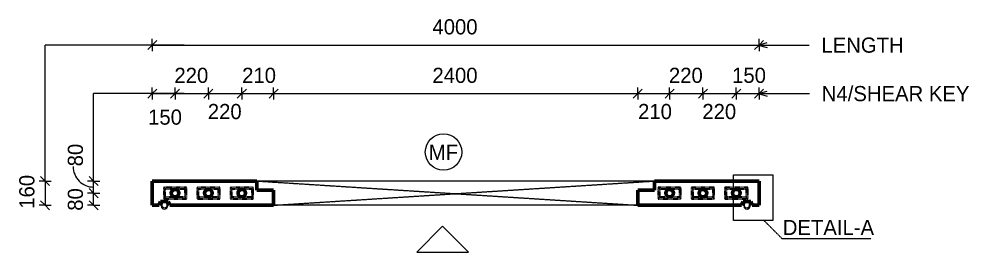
# Model space of a CAD drawing. Header units: millimetres. Extents: x 76163 to 106717, y 1600 to 80057.
# Drawn here: x 84753 to 91016, y 77765 to 79302 of the extents above; entities that cross this region are included whole.
import ezdxf

# ---------------------------------------------------------------- set-up
doc = ezdxf.new("R2010")
doc.units = ezdxf.units.MM
doc.linetypes.add('Dash', pattern=[6.36, 3.18, -3.18])
doc.linetypes.add('Overhead', pattern=[3.97, 2.38, -1.59])
for name, color, linetype, lineweight in [('A-ANNO-DIMS', 211, 'Continuous', 9), ('A-ANNO-DIMS-40', 211, 'Continuous', 9), ('A-DETL-MBND', 5, 'Continuous', 18), ('A-FLOR-OVHD', 1, 'Overhead', 18), ('A-GENM', 13, 'Continuous', 18), ('A-WALL', 113, 'Continuous', 25), ('A-WALL-HDLN', 110, 'Dash', 25), ('G-ANNO-TEXT', 231, 'Continuous', 9)]:
    doc.layers.add(name, color=color, linetype=linetype, lineweight=lineweight)
doc.styles.add('Nirmala UI Semilight', font='NirmalaS.ttf', dxfattribs={"height": 100})
doc.dimstyles.new('Diagonal_-_2_5mm_NI_UI', dxfattribs={"dimscale": 304.8, "dimtxt": 104.736395, "dimasz": 0.19685, "dimexe": 0.131234, "dimexo": 0.0625, "dimgap": 0.131234, "dimtad": 1, "dimdec": 4, "dimzin": 0, "dimdsep": 46, "dimtxsty": 'Nirmala UI Semilight', "dimblk1": 'OBLIQUE', "dimblk2": 'OBLIQUE', "dimsah": 1, "dimcen": 0.09, "dimazin": 0, "dimtfac": 1, "dimtdec": 4, "dimtix": 1, "dimtmove": 0, "dimatfit": 3, "dimfxl": 0.131234, "dimfxlon": 1, "dimtvp": 1, "dimtolj": 1, "dimtzin": 0, "dimarcsym": 2})
doc.dimstyles.new('Diagonal_-_2_5mm_NI_UI_1', dxfattribs={"dimscale": 304.8, "dimtxt": 104.736395, "dimasz": 0.19685, "dimexe": 0.131234, "dimexo": 0.0625, "dimgap": 0.131234, "dimtad": 1, "dimdec": 4, "dimzin": 0, "dimdsep": 46, "dimtxsty": 'Nirmala UI Semilight', "dimblk1": 'OBLIQUE', "dimblk2": 'OBLIQUE', "dimsah": 1, "dimcen": 0.09, "dimazin": 0, "dimtfac": 1, "dimtdec": 4, "dimtix": 1, "dimtmove": 1, "dimatfit": 3, "dimfxl": 0.131234, "dimfxlon": 1, "dimtvp": 1, "dimtolj": 1, "dimtzin": 0, "dimarcsym": 2})
doc.dimstyles.new('Diagonal_-_2_5mm_NI_UI_2', dxfattribs={"dimscale": 304.8, "dimtxt": 104.736395, "dimasz": 0.19685, "dimexe": 0.131234, "dimexo": 0.0625, "dimgap": 0.131234, "dimtad": 1, "dimdec": 4, "dimzin": 0, "dimdsep": 46, "dimtxsty": 'Nirmala UI Semilight', "dimblk1": 'OBLIQUE', "dimblk2": 'OBLIQUE', "dimsah": 1, "dimcen": 0.09, "dimazin": 0, "dimtfac": 1, "dimtdec": 4, "dimtix": 1, "dimtmove": 2, "dimatfit": 3, "dimfxl": 0.131234, "dimfxlon": 1, "dimtvp": 1, "dimtolj": 1, "dimtzin": 0, "dimarcsym": 2})

# ---------------------------------------------------------------- blocks, each defined once
blk = doc.blocks.new('loopbox down bent - Wire Loop-600440-Elevation Top')
at = {"layer": 'A-GENM'}
for p, q in [((-30387.9, 78098), (-30391.7, 78072)), ((-30390.2, 78097.2), (-30388.6, 78097.2)), ((-30388.6, 78097.2), (-30388.6, 78098)), ((-30385.7, 78071.1), (-30381.8, 78097.5)), ((-30384.1, 78097.8), (-30385.6, 78098)), ((-30383.3, 78097.7), (-30384.1, 78097.8)), ((-30382.7, 78097.6), (-30383.3, 78097.7)), ((-30381.8, 78097.5), (-30382.7, 78097.6)), ((-30381.8, 78097.5), (-30381.8, 78098)), ((-30359, 78098), (-30359, 78097.5)), ((-30359, 78097.5), (-30355.1, 78071.1)), ((-30349.1, 78072), (-30352.9, 78098)), ((-30352.2, 78098), (-30352.2, 78097.2)), ((-30352.2, 78097.2), (-30350.6, 78097.2)), ((-30350.2, 78047.2), (-30350.2, 78048))]:
    blk.add_line(p, q, dxfattribs=at)
at = {"layer": 'A-GENM', "flags": 128}
for points in [[(-30391.7, 78072), (-30389.6, 78059), (-30380.3, 78049.7), (-30367.3, 78047.5), (-30355.5, 78053.2), (-30349.2, 78064.8), (-30349.1, 78072)], [(-30355.1, 78071.1), (-30357.5, 78060.3), (-30366.5, 78053.9), (-30377.5, 78055.1), (-30384.9, 78063.4), (-30385.7, 78071.1)]]:
    blk.add_lwpolyline(points, dxfattribs=at)
at = {"layer": 'A-GENM'}
for centre, start, end in [((-30390.2, 78098.4), 202.2055, 270), ((-30350.6, 78098.4), 270, 337.79451)]:
    blk.add_arc(centre, 1.2, start, end, dxfattribs=at)
blk = doc.blocks.new('loopbox down bent - Wire Loop-V8-Elevation Top')
at = {"layer": 'A-GENM'}
for p, q in [((-26547.9, 78098), (-26551.7, 78072)), ((-26550.2, 78097.2), (-26548.6, 78097.2)), ((-26548.6, 78097.2), (-26548.6, 78098)), ((-26545.7, 78071.1), (-26541.8, 78097.5)), ((-26541.8, 78097.5), (-26541.7, 78098)), ((-26519, 78098), (-26519, 78097.5)), ((-26518.1, 78097.6), (-26519, 78097.5)), ((-26519, 78097.5), (-26515.1, 78071.1)), ((-26517.5, 78097.7), (-26518.1, 78097.6)), ((-26516.7, 78097.8), (-26517.5, 78097.7)), ((-26515.2, 78098), (-26516.7, 78097.8)), ((-26509.1, 78072), (-26512.9, 78098)), ((-26512.2, 78098), (-26512.2, 78097.2)), ((-26512.2, 78097.2), (-26510.6, 78097.2)), ((-26550.6, 78047.2), (-26550.6, 78048))]:
    blk.add_line(p, q, dxfattribs=at)
at = {"layer": 'A-GENM', "flags": 128}
for points in [[(-26551.7, 78072), (-26549.6, 78059), (-26540.3, 78049.7), (-26527.3, 78047.5), (-26515.5, 78053.2), (-26509.2, 78064.8), (-26509.1, 78072)], [(-26515.1, 78071.1), (-26517.5, 78060.3), (-26526.5, 78053.9), (-26537.5, 78055.1), (-26544.9, 78063.4), (-26545.7, 78071.1)]]:
    blk.add_lwpolyline(points, dxfattribs=at)
at = {"layer": 'A-GENM'}
for centre, start, end in [((-26550.2, 78098.4), 202.20549, 270), ((-26510.6, 78098.4), 270, 337.7945)]:
    blk.add_arc(centre, 1.2, start, end, dxfattribs=at)
blk = doc.blocks.new('DIMBLOCK17-Elevation Top')
at = {"layer": 'A-ANNO-DIMS-40'}
for p, q in [((85631.9, 79129.6), (85631.9, 79169.6)), ((89631.9, 79129.6), (89631.9, 79169.6)), ((85631.9, 79129.6), (85601.9, 79099.6)), ((85631.9, 79129.6), (85661.9, 79159.6)), ((85631.9, 79129.6), (89631.9, 79129.6)), ((85631.9, 79129.6), (85631.9, 79089.6)), ((89631.9, 79129.6), (89601.9, 79099.6)), ((89631.9, 79129.6), (89661.9, 79159.6)), ((89631.9, 79129.6), (89631.9, 79089.6))]:
    blk.add_line(p, q, dxfattribs=at)
at = {"layer": 'A-ANNO-DIMS-40', "color": 0, "insert": (87478.6, 79300), "char_height": 100, "width": 367.91, "attachment_point": 1, "line_spacing_factor": 1.142579, "style": 'Nirmala UI Semilight'}
blk.add_mtext('4000', dxfattribs=at)
blk = doc.blocks.new('_Oblique')
at = {"color": 0, "linetype": 'ByBlock', "lineweight": -2}
blk.add_line((-0.5, -0.5), (0.5, 0.5), dxfattribs=at)
blk = doc.blocks.new('DIMBLOCK18-Elevation Top')
at = {"layer": 'A-ANNO-DIMS-40'}
for p, q in [((84925, 78233), (84885, 78233)), ((84925, 78233), (84895, 78263)), ((84925, 78233), (84925, 78073)), ((84925, 78233), (84955, 78203)), ((84925, 78233), (84965, 78233)), ((84925, 78073), (84895, 78103)), ((84925, 78073), (84885, 78073)), ((84925, 78073), (84955, 78043)), ((84925, 78073), (84965, 78073))]:
    blk.add_line(p, q, dxfattribs=at)
at = {"layer": 'A-ANNO-DIMS-40', "color": 0, "insert": (84754.6, 78050.2), "char_height": 100, "width": 246.797, "attachment_point": 1, "rotation": 90, "line_spacing_factor": 1.142579, "style": 'Nirmala UI Semilight'}
blk.add_mtext('160', dxfattribs=at)
blk = doc.blocks.new('DIMBLOCK19-Elevation Top')
at = {"layer": 'A-ANNO-DIMS-40'}
for p, q in [((85631.9, 78809.6), (85631.9, 78849.6)), ((85781.9, 78809.6), (85781.9, 78849.6)), ((85631.9, 78809.6), (85601.9, 78779.6)), ((85631.9, 78809.6), (85661.9, 78839.6)), ((85631.9, 78809.6), (85781.9, 78809.6)), ((85631.9, 78809.6), (85631.9, 78769.6)), ((85781.9, 78809.6), (85751.9, 78779.6)), ((85781.9, 78809.6), (85811.9, 78839.6)), ((85781.9, 78809.6), (85781.9, 78769.6))]:
    blk.add_line(p, q, dxfattribs=at)
at = {"layer": 'A-ANNO-DIMS-40', "color": 0, "insert": (85604.1, 78704.5), "char_height": 100, "width": 246.797, "attachment_point": 1, "line_spacing_factor": 1.142579, "style": 'Nirmala UI Semilight'}
blk.add_mtext('150', dxfattribs=at)
blk = doc.blocks.new('DIMBLOCK20-Elevation Top')
at = {"layer": 'A-ANNO-DIMS-40'}
for p, q in [((85781.9, 78809.6), (85781.9, 78849.6)), ((86001.9, 78809.6), (86001.9, 78849.6)), ((85781.9, 78809.6), (85751.9, 78779.6)), ((85781.9, 78809.6), (85811.9, 78839.6)), ((85781.9, 78809.6), (86001.9, 78809.6)), ((85781.9, 78809.6), (85781.9, 78769.6)), ((86001.9, 78809.6), (85971.9, 78779.6)), ((86001.9, 78809.6), (86031.9, 78839.6)), ((86001.9, 78809.6), (86001.9, 78769.6))]:
    blk.add_line(p, q, dxfattribs=at)
at = {"layer": 'A-ANNO-DIMS-40', "color": 0, "insert": (85777.7, 78980), "char_height": 100, "width": 274.219, "attachment_point": 1, "line_spacing_factor": 1.142579, "style": 'Nirmala UI Semilight'}
blk.add_mtext('220', dxfattribs=at)
blk = doc.blocks.new('DIMBLOCK21-Elevation Top')
at = {"layer": 'A-ANNO-DIMS-40'}
for p, q in [((86001.9, 78809.6), (86001.9, 78849.6)), ((86221.9, 78809.6), (86221.9, 78849.6)), ((86001.9, 78809.6), (85971.9, 78779.6)), ((86001.9, 78809.6), (86031.9, 78839.6)), ((86001.9, 78809.6), (86221.9, 78809.6)), ((86001.9, 78809.6), (86001.9, 78769.6)), ((86221.9, 78809.6), (86191.9, 78779.6)), ((86221.9, 78809.6), (86251.9, 78839.6)), ((86221.9, 78809.6), (86221.9, 78769.6))]:
    blk.add_line(p, q, dxfattribs=at)
at = {"layer": 'A-ANNO-DIMS-40', "color": 0, "insert": (85997.7, 78741.3), "char_height": 100, "width": 274.219, "attachment_point": 1, "line_spacing_factor": 1.142579, "style": 'Nirmala UI Semilight'}
blk.add_mtext('220', dxfattribs=at)
blk = doc.blocks.new('DIMBLOCK22-Elevation Top')
at = {"layer": 'A-ANNO-DIMS-40'}
for p, q in [((86221.9, 78809.6), (86221.9, 78849.6)), ((86431.9, 78809.6), (86431.9, 78849.6)), ((86221.9, 78809.6), (86191.9, 78779.6)), ((86221.9, 78809.6), (86251.9, 78839.6)), ((86221.9, 78809.6), (86431.9, 78809.6)), ((86221.9, 78809.6), (86221.9, 78769.6)), ((86431.9, 78809.6), (86401.9, 78779.6)), ((86431.9, 78809.6), (86461.9, 78839.6)), ((86431.9, 78809.6), (86431.9, 78769.6))]:
    blk.add_line(p, q, dxfattribs=at)
at = {"layer": 'A-ANNO-DIMS-40', "color": 0, "insert": (86224.1, 78980), "char_height": 100, "width": 246.797, "attachment_point": 1, "line_spacing_factor": 1.142579, "style": 'Nirmala UI Semilight'}
blk.add_mtext('210', dxfattribs=at)
blk = doc.blocks.new('DIMBLOCK23-Elevation Top')
at = {"layer": 'A-ANNO-DIMS-40'}
for p, q in [((86431.9, 78809.6), (86431.9, 78849.6)), ((88831.9, 78809.6), (88831.9, 78849.6)), ((86431.9, 78809.6), (86401.9, 78779.6)), ((86431.9, 78809.6), (86461.9, 78839.6)), ((86431.9, 78809.6), (88831.9, 78809.6)), ((86431.9, 78809.6), (86431.9, 78769.6)), ((88831.9, 78809.6), (88801.9, 78779.6)), ((88831.9, 78809.6), (88861.9, 78839.6)), ((88831.9, 78809.6), (88831.9, 78769.6))]:
    blk.add_line(p, q, dxfattribs=at)
at = {"layer": 'A-ANNO-DIMS-40', "color": 0, "insert": (87478.6, 78980), "char_height": 100, "width": 367.91, "attachment_point": 1, "line_spacing_factor": 1.142579, "style": 'Nirmala UI Semilight'}
blk.add_mtext('2400', dxfattribs=at)
blk = doc.blocks.new('DIMBLOCK24-Elevation Top')
at = {"layer": 'A-ANNO-DIMS-40'}
for p, q in [((88831.9, 78809.6), (88831.9, 78849.6)), ((89041.9, 78809.6), (89041.9, 78849.6)), ((88831.9, 78809.6), (88801.9, 78779.6)), ((88831.9, 78809.6), (88861.9, 78839.6)), ((88831.9, 78809.6), (89041.9, 78809.6)), ((88831.9, 78809.6), (88831.9, 78769.6)), ((89041.9, 78809.6), (89011.9, 78779.6)), ((89041.9, 78809.6), (89071.9, 78839.6)), ((89041.9, 78809.6), (89041.9, 78769.6))]:
    blk.add_line(p, q, dxfattribs=at)
at = {"layer": 'A-ANNO-DIMS-40', "color": 0, "insert": (88834.1, 78741.3), "char_height": 100, "width": 246.797, "attachment_point": 1, "line_spacing_factor": 1.142579, "style": 'Nirmala UI Semilight'}
blk.add_mtext('210', dxfattribs=at)
blk = doc.blocks.new('DIMBLOCK25-Elevation Top')
at = {"layer": 'A-ANNO-DIMS-40'}
for p, q in [((89041.9, 78809.6), (89041.9, 78849.6)), ((89261.9, 78809.6), (89261.9, 78849.6)), ((89041.9, 78809.6), (89011.9, 78779.6)), ((89041.9, 78809.6), (89071.9, 78839.6)), ((89041.9, 78809.6), (89261.9, 78809.6)), ((89041.9, 78809.6), (89041.9, 78769.6)), ((89261.9, 78809.6), (89231.9, 78779.6)), ((89261.9, 78809.6), (89291.9, 78839.6)), ((89261.9, 78809.6), (89261.9, 78769.6))]:
    blk.add_line(p, q, dxfattribs=at)
at = {"layer": 'A-ANNO-DIMS-40', "color": 0, "insert": (89037.7, 78980), "char_height": 100, "width": 274.219, "attachment_point": 1, "line_spacing_factor": 1.142579, "style": 'Nirmala UI Semilight'}
blk.add_mtext('220', dxfattribs=at)
blk = doc.blocks.new('DIMBLOCK26-Elevation Top')
at = {"layer": 'A-ANNO-DIMS-40'}
for p, q in [((89261.9, 78809.6), (89261.9, 78849.6)), ((89481.9, 78809.6), (89481.9, 78849.6)), ((89261.9, 78809.6), (89231.9, 78779.6)), ((89261.9, 78809.6), (89291.9, 78839.6)), ((89261.9, 78809.6), (89481.9, 78809.6)), ((89261.9, 78809.6), (89261.9, 78769.6)), ((89481.9, 78809.6), (89451.9, 78779.6)), ((89481.9, 78809.6), (89511.9, 78839.6)), ((89481.9, 78809.6), (89481.9, 78769.6))]:
    blk.add_line(p, q, dxfattribs=at)
at = {"layer": 'A-ANNO-DIMS-40', "color": 0, "insert": (89257.7, 78741.3), "char_height": 100, "width": 274.219, "attachment_point": 1, "line_spacing_factor": 1.142579, "style": 'Nirmala UI Semilight'}
blk.add_mtext('220', dxfattribs=at)
blk = doc.blocks.new('DIMBLOCK27-Elevation Top')
at = {"layer": 'A-ANNO-DIMS-40'}
for p, q in [((89481.9, 78809.6), (89481.9, 78849.6)), ((89631.9, 78809.6), (89631.9, 78849.6)), ((89481.9, 78809.6), (89451.9, 78779.6)), ((89481.9, 78809.6), (89511.9, 78839.6)), ((89481.9, 78809.6), (89631.9, 78809.6)), ((89481.9, 78809.6), (89481.9, 78769.6)), ((89631.9, 78809.6), (89601.9, 78779.6)), ((89631.9, 78809.6), (89661.9, 78839.6)), ((89631.9, 78809.6), (89631.9, 78769.6))]:
    blk.add_line(p, q, dxfattribs=at)
at = {"layer": 'A-ANNO-DIMS-40', "color": 0, "insert": (89454.1, 78980), "char_height": 100, "width": 246.797, "attachment_point": 1, "line_spacing_factor": 1.142579, "style": 'Nirmala UI Semilight'}
blk.add_mtext('150', dxfattribs=at)
blk = doc.blocks.new('DIMBLOCK28-Elevation Top')
at = {"layer": 'A-ANNO-DIMS-40'}
for p, q in [((85245, 78153), (85215, 78183)), ((85245, 78153), (85205, 78153)), ((85245, 78073), (85215, 78103)), ((85245, 78073), (85245, 78153)), ((85245, 78153), (85275, 78123)), ((85245, 78153), (85285, 78153)), ((85245, 78073), (85205, 78073)), ((85245, 78073), (85275, 78043)), ((85245, 78073), (85285, 78073))]:
    blk.add_line(p, q, dxfattribs=at)
at = {"layer": 'A-ANNO-DIMS-40', "color": 0, "insert": (85074.6, 78036.9), "char_height": 100, "width": 182.813, "attachment_point": 1, "rotation": 90, "line_spacing_factor": 1.142579, "style": 'Nirmala UI Semilight'}
blk.add_mtext('80', dxfattribs=at)
blk = doc.blocks.new('DIMBLOCK29-Elevation Top')
at = {"layer": 'A-ANNO-DIMS-40'}
for p, q in [((85245, 78233), (85205, 78233)), ((85245, 78233), (85215, 78263)), ((85245, 78153), (85245, 78233)), ((85245, 78233), (85275, 78203)), ((85245, 78233), (85285, 78233)), ((85245, 78153), (85215, 78183)), ((85245, 78153), (85205, 78153)), ((85245, 78153), (85275, 78123)), ((85245, 78153), (85285, 78153))]:
    blk.add_line(p, q, dxfattribs=at)
blk.add_ellipse((85245, 78329.8), major_axis=(0, 136.8), ratio=0.988451, start_param=1.570796, end_param=3.141593, dxfattribs=at)
at = {"layer": 'A-ANNO-DIMS-40', "color": 0, "insert": (85074.6, 78329.8), "char_height": 100, "width": 182.813, "attachment_point": 1, "rotation": 90, "line_spacing_factor": 1.142579, "style": 'Nirmala UI Semilight'}
blk.add_mtext('80', dxfattribs=at)

msp = doc.modelspace()

# ---------------------------------------------------------------- linework, layer by layer
at = {"layer": 'A-DETL-MBND'}
for p, q in [((84925.0398, 78233.04259), (84925.0398, 79129.57152)), ((85841.915, 79129.57152), (84925.0398, 79129.57152)), ((85245.0398, 78233.04259), (85245.0398, 78809.57152)), ((85841.915, 78809.57152), (85245.0398, 78809.57152)), ((87545.83538, 77934.51371), (87376.12976, 77764.80808)), ((87715.54101, 77764.80808), (87545.83538, 77934.51371)), ((87376.12976, 77764.80808), (87715.54101, 77764.80808))]:
    msp.add_line(p, q, dxfattribs=at)
msp.add_circle((87551.61073, 78423.89907), 120, dxfattribs=at)
at = {"layer": 'A-FLOR-OVHD'}
for p, q in [((88941.915, 78233.04259), (86321.915, 78233.04259)), ((86321.915, 78233.04259), (88831.915, 78073.04259)), ((86431.915, 78073.04259), (88941.915, 78233.04259)), ((89462.88624, 78273.57219), (89722.88624, 78273.57219)), ((89462.88624, 77973.57219), (89462.88624, 78273.57219)), ((89722.88624, 78273.57219), (89722.88624, 77973.57219)), ((88831.915, 78073.04259), (86431.915, 78073.04259)), ((89722.88624, 77973.57219), (89462.88624, 77973.57219)), ((89662.88624, 77973.57219), (89782.88624, 77853.57219)), ((89782.88624, 77853.57219), (90370.73234, 77853.57219))]:
    msp.add_line(p, q, dxfattribs=at)
at = {"layer": 'A-WALL', "lineweight": 50}
for p, q in [((86321.915, 78233.04259), (85631.915, 78233.04259)), ((85631.915, 78233.04259), (85631.915, 78073.04259)), ((86321.915, 78173.04259), (86321.915, 78233.04259)), ((89631.915, 78233.04259), (88941.915, 78233.04259)), ((88941.915, 78233.04259), (88941.915, 78173.04259)), ((89631.915, 78073.04259), (89631.915, 78233.04259)), ((86431.915, 78173.04259), (86321.915, 78173.04259)), ((86431.915, 78073.04259), (86431.915, 78173.04259)), ((88941.915, 78173.04259), (88831.915, 78173.04259)), ((88831.915, 78173.04259), (88831.915, 78073.04259)), ((85676.915, 78073.04259), (85686.915, 78098.04259)), ((85686.915, 78098.04259), (85736.915, 78098.04259)), ((85736.915, 78098.04259), (85746.915, 78073.04259)), ((89516.915, 78073.04259), (89526.915, 78098.04259)), ((89526.915, 78098.04259), (89576.915, 78098.04259)), ((89576.915, 78098.04259), (89586.915, 78073.04259)), ((85631.915, 78073.04259), (85676.915, 78073.04259)), ((85746.915, 78073.04259), (86431.915, 78073.04259)), ((88831.915, 78073.04259), (89516.915, 78073.04259)), ((89586.915, 78073.04259), (89631.915, 78073.04259))]:
    msp.add_line(p, q, dxfattribs=at)
for centre, start, end in [((85781.915, 78153.04259), 90, 270), ((85781.915, 78153.04259), 270, 90), ((86001.915, 78153.04259), 90, 270), ((86001.915, 78153.04259), 270, 90), ((86221.915, 78153.04259), 90, 270), ((86221.915, 78153.04259), 270, 90), ((89041.915, 78153.04259), 90, 270), ((89041.915, 78153.04259), 270, 90), ((89261.915, 78153.04259), 90, 270), ((89261.915, 78153.04259), 270, 90), ((89481.915, 78153.04259), 90, 270), ((89481.915, 78153.04259), 270, 90)]:
    msp.add_arc(centre, 25, start, end, dxfattribs=at)
at = {"layer": 'A-WALL-HDLN'}
for p, q in [((85856.915, 78190.54259), (85706.915, 78190.54259)), ((85706.915, 78190.54259), (85706.915, 78115.54259)), ((85716.915, 78180.54259), (85706.915, 78190.54259)), ((85716.915, 78180.54259), (85846.915, 78180.54259)), ((85716.915, 78125.54259), (85716.915, 78180.54259)), ((85856.915, 78190.54259), (85846.915, 78180.54259)), ((85846.915, 78180.54259), (85846.915, 78125.54259)), ((85856.915, 78115.54259), (85856.915, 78190.54259)), ((86076.915, 78190.54259), (85926.915, 78190.54259)), ((85926.915, 78190.54259), (85926.915, 78115.54259)), ((85936.915, 78180.54259), (85926.915, 78190.54259)), ((85936.915, 78180.54259), (86066.915, 78180.54259)), ((85936.915, 78125.54259), (85936.915, 78180.54259)), ((86076.915, 78190.54259), (86066.915, 78180.54259)), ((86066.915, 78180.54259), (86066.915, 78125.54259)), ((86076.915, 78115.54259), (86076.915, 78190.54259)), ((86296.915, 78190.54259), (86146.915, 78190.54259)), ((86146.915, 78190.54259), (86146.915, 78115.54259)), ((86156.915, 78180.54259), (86146.915, 78190.54259)), ((86156.915, 78180.54259), (86286.915, 78180.54259)), ((86156.915, 78125.54259), (86156.915, 78180.54259)), ((86296.915, 78190.54259), (86286.915, 78180.54259)), ((86286.915, 78180.54259), (86286.915, 78125.54259)), ((86296.915, 78115.54259), (86296.915, 78190.54259)), ((89116.915, 78190.54259), (88966.915, 78190.54259)), ((88966.915, 78190.54259), (88966.915, 78115.54259)), ((88976.915, 78180.54259), (88966.915, 78190.54259)), ((88976.915, 78180.54259), (89106.915, 78180.54259)), ((88976.915, 78125.54259), (88976.915, 78180.54259)), ((89116.915, 78190.54259), (89106.915, 78180.54259)), ((89106.915, 78180.54259), (89106.915, 78125.54259)), ((89116.915, 78115.54259), (89116.915, 78190.54259)), ((89336.915, 78190.54259), (89186.915, 78190.54259)), ((89186.915, 78190.54259), (89186.915, 78115.54259)), ((89196.915, 78180.54259), (89186.915, 78190.54259)), ((89196.915, 78180.54259), (89326.915, 78180.54259)), ((89196.915, 78125.54259), (89196.915, 78180.54259)), ((89336.915, 78190.54259), (89326.915, 78180.54259)), ((89326.915, 78180.54259), (89326.915, 78125.54259)), ((89336.915, 78115.54259), (89336.915, 78190.54259)), ((89556.915, 78190.54259), (89406.915, 78190.54259)), ((89406.915, 78190.54259), (89406.915, 78115.54259)), ((89416.915, 78180.54259), (89406.915, 78190.54259)), ((89416.915, 78180.54259), (89546.915, 78180.54259)), ((89416.915, 78125.54259), (89416.915, 78180.54259)), ((89556.915, 78190.54259), (89546.915, 78180.54259)), ((89546.915, 78180.54259), (89546.915, 78125.54259)), ((89556.915, 78115.54259), (89556.915, 78190.54259)), ((85716.915, 78125.54259), (85706.915, 78115.54259)), ((85706.915, 78115.54259), (85856.915, 78115.54259)), ((85846.915, 78125.54259), (85716.915, 78125.54259)), ((85846.915, 78125.54259), (85856.915, 78115.54259)), ((85936.915, 78125.54259), (85926.915, 78115.54259)), ((85926.915, 78115.54259), (86076.915, 78115.54259)), ((86066.915, 78125.54259), (85936.915, 78125.54259)), ((86066.915, 78125.54259), (86076.915, 78115.54259)), ((86156.915, 78125.54259), (86146.915, 78115.54259)), ((86146.915, 78115.54259), (86296.915, 78115.54259)), ((86286.915, 78125.54259), (86156.915, 78125.54259)), ((86286.915, 78125.54259), (86296.915, 78115.54259)), ((88976.915, 78125.54259), (88966.915, 78115.54259)), ((88966.915, 78115.54259), (89116.915, 78115.54259)), ((89106.915, 78125.54259), (88976.915, 78125.54259)), ((89106.915, 78125.54259), (89116.915, 78115.54259)), ((89196.915, 78125.54259), (89186.915, 78115.54259)), ((89186.915, 78115.54259), (89336.915, 78115.54259)), ((89326.915, 78125.54259), (89196.915, 78125.54259)), ((89326.915, 78125.54259), (89336.915, 78115.54259)), ((89416.915, 78125.54259), (89406.915, 78115.54259)), ((89406.915, 78115.54259), (89556.915, 78115.54259)), ((89546.915, 78125.54259), (89416.915, 78125.54259)), ((89546.915, 78125.54259), (89556.915, 78115.54259))]:
    msp.add_line(p, q, dxfattribs=at)
at = {"layer": 'G-ANNO-TEXT', "color": 7}
for p, q in [((89626.14536, 79129.41608), (89686.14536, 79145.49303)), ((89626.14536, 79129.41608), (89686.14536, 79113.33913)), ((89626.14536, 79129.41608), (89962.70862, 79129.41608)), ((89626.14536, 78809.41608), (89686.14536, 78825.49303)), ((89626.14536, 78809.41608), (89686.14536, 78793.33913)), ((89626.14536, 78809.41608), (89965.20862, 78809.41608))]:
    msp.add_line(p, q, dxfattribs=at)

# ---------------------------------------------------------------- block references
at = {"layer": 'A-GENM'}
for name in ['loopbox down bent - Wire Loop-600440-Elevation Top', 'loopbox down bent - Wire Loop-V8-Elevation Top']:
    msp.add_blockref(name, (116082.30895, 0), dxfattribs=at)

# ---------------------------------------------------------------- texts
at = {"layer": 'G-ANNO-TEXT', "color": 7, "char_height": 100, "attachment_point": 1, "style": 'Nirmala UI Semilight'}
for s, insert, width in [('LENGTH', (90042.70862, 79179.41608), 612.48925), ('N4/SHEAR KEY', (90045.20862, 78859.41608), 1103.122), ('MF', (87454.70551, 78471.81551), 227.67925), ('DETAIL-A', (89788.23762, 77976.68089), 695.86475)]:
    msp.add_mtext(s, dxfattribs=dict(at, insert=insert, width=width))

# ---------------------------------------------------------------- dimensions: what is measured, and where the dimension line sits
at = {"layer": 'A-ANNO-DIMS'}
for base, p1, p2, angle, override, picture, middle in [((89631.915, 79129.57152), (85631.915, 79089.57152), (89631.915, 79089.57152), 0, {"dimpost": '<>', "dimfxl": 4000}, 'DIMBLOCK17-Elevation Top', (87631.915, 79221.24516)), ((88831.915, 78809.57152), (86431.915, 78769.57152), (88831.915, 78769.57152), 0, {"dimpost": '<>', "dimfxl": 2400}, 'DIMBLOCK23-Elevation Top', (87631.915, 78901.24516)), ((84925.0398, 78073.04259), (84965.0398, 78233.04259), (84965.0398, 78073.04259), 90, {"dimpost": '<>', "dimfxl": 160}, 'DIMBLOCK18-Elevation Top', (84833.05235, 78153.04259)), ((85245.0398, 78153.04259), (85285.0398, 78073.04259), (85285.0398, 78153.04259), 90, {"dimpost": '<>', "dimfxl": 80}, 'DIMBLOCK28-Elevation Top', (85153.36616, 78113.04259))]:
    dim = msp.add_linear_dim(base=base, p1=p1, p2=p2, angle=angle, dimstyle='Diagonal_-_2_5mm_NI_UI', override=override, dxfattribs=at)
    dim.commit()
    dim.dimension.update_dxf_attribs({"geometry": picture, "text_midpoint": middle})
for base, p1, p2, override, picture, middle in [((86001.915, 78809.57152), (85781.915, 78769.57152), (86001.915, 78769.57152), {"dimpost": '<>', "dimfxl": 220}, 'DIMBLOCK20-Elevation Top', (85891.915, 78901.24516)), ((86431.915, 78809.57152), (86221.915, 78769.57152), (86431.915, 78769.57152), {"dimpost": '<>', "dimfxl": 210}, 'DIMBLOCK22-Elevation Top', (86326.915, 78901.5241)), ((89261.915, 78809.57152), (89041.915, 78769.57152), (89261.915, 78769.57152), {"dimpost": '<>', "dimfxl": 220}, 'DIMBLOCK25-Elevation Top', (89151.915, 78901.24516)), ((89631.915, 78809.57152), (89481.915, 78769.57152), (89631.915, 78769.57152), {"dimpost": '<>', "dimfxl": 150}, 'DIMBLOCK27-Elevation Top', (89556.915, 78901.5241))]:
    dim = msp.add_linear_dim(base=base, p1=p1, p2=p2, dimstyle='Diagonal_-_2_5mm_NI_UI', override=override, dxfattribs=at)
    dim.commit()
    dim.dimension.update_dxf_attribs({"geometry": picture, "text_midpoint": middle})
dim = msp.add_linear_dim(base=(85781.915, 78809.57152), p1=(85631.915, 78769.57152), p2=(85781.915, 78769.57152), angle=0, dimstyle='Diagonal_-_2_5mm_NI_UI_2', override={"dimpost": '<>', "dimfxl": 150}, dxfattribs=at)
dim.commit()
dim.dimension.update_dxf_attribs({"geometry": 'DIMBLOCK19-Elevation Top', "text_midpoint": (85727.48142, 78637.83894), "dimtype": 160})
for base, p1, p2, override, picture, middle in [((86221.915, 78809.57152), (86001.915, 78769.57152), (86221.915, 78769.57152), {"dimpost": '<>', "dimfxl": 220}, 'DIMBLOCK21-Elevation Top', (86134.76658, 78674.64058)), ((89041.915, 78809.57152), (88831.915, 78769.57152), (89041.915, 78769.57152), {"dimpost": '<>', "dimfxl": 210}, 'DIMBLOCK24-Elevation Top', (88957.48142, 78674.64058)), ((89481.915, 78809.57152), (89261.915, 78769.57152), (89481.915, 78769.57152), {"dimpost": '<>', "dimfxl": 220}, 'DIMBLOCK26-Elevation Top', (89394.76658, 78674.64058))]:
    dim = msp.add_linear_dim(base=base, p1=p1, p2=p2, dimstyle='Diagonal_-_2_5mm_NI_UI_2', override=override, dxfattribs=at)
    dim.commit()
    dim.dimension.update_dxf_attribs({"geometry": picture, "text_midpoint": middle, "dimtype": 160})
dim = msp.add_linear_dim(base=(85245.0398, 78233.04259), p1=(85285.0398, 78153.04259), p2=(85285.0398, 78233.04259), angle=90, dimstyle='Diagonal_-_2_5mm_NI_UI_1', override={"dimpost": '<>', "dimfxl": 80}, dxfattribs=at)
dim.commit()
dim.dimension.update_dxf_attribs({"geometry": 'DIMBLOCK29-Elevation Top', "text_midpoint": (85141.2377, 78421.24363), "dimtype": 160, "text_rotation": 90})

doc.saveas('drawing.dxf')
